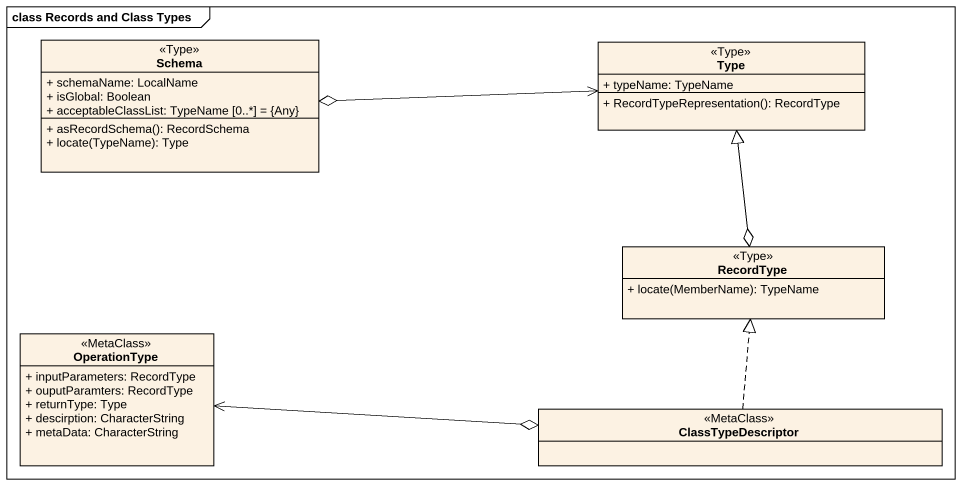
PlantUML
@startuml
mainframe class Records and Class Types
hide circle
hide empty members
skinparam classAttributeIconSize 0
class Schema <<Type>> {
  + schemaName: LocalName
  + isGlobal: Boolean
  + acceptableClassList: TypeName [0..*] = {Any}
  + asRecordSchema(): RecordSchema
  + locate(TypeName): Type
}
class Type <<Type>> {
  + typeName: TypeName
  + RecordTypeRepresentation(): RecordType
}
class RecordType <<Type>> {
  + locate(MemberName): TypeName
}
class OperationType <<MetaClass>> {
  + inputParameters: RecordType
  + ouputParamters: RecordType
  + returnType: Type
  + descirption: CharacterString
  + metaData: CharacterString
}
class ClassTypeDescriptor <<MetaClass>>
Schema o-right-> Type
RecordType o-up-> Type
RecordType -up-|> Type
ClassTypeDescriptor .up.|> RecordType
ClassTypeDescriptor o-left-> OperationType
@enduml
